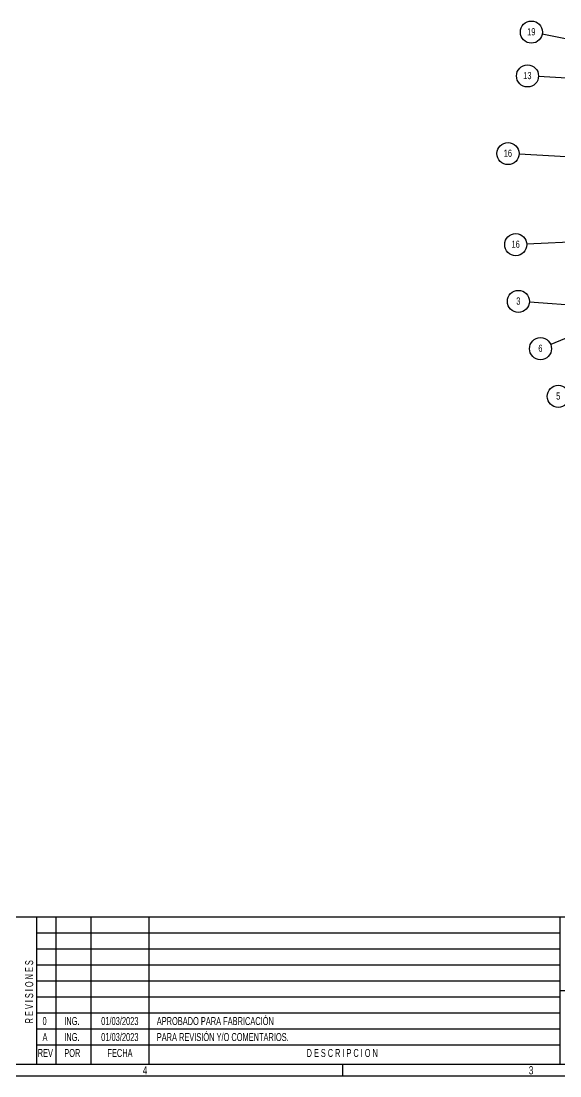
# Model space of a CAD drawing. Header units: millimetres. Extents: x 861 to 27901, y 673 to 17923.
# Drawn here: x 14947 to 19576, y 673 to 9724 of the extents above; entities that cross this region are included whole.
import ezdxf

# ---------------------------------------------------------------- set-up
doc = ezdxf.new("R2010")
doc.units = ezdxf.units.MM
doc.header["$LTSCALE"] = 33.3
doc.layers.add('CAPA_1', color=7, linetype='Continuous')
doc.layers.add('SLD-0_0', color=7, linetype='Continuous')
doc.styles.add('SLDTEXTSTYLE0', font='TXT', dxfattribs={"width": 0.75})
doc.styles.add('SLDTEXTSTYLE14', font='TXT', dxfattribs={"width": 0.638298})
doc.styles.add('SLDTEXTSTYLE15', font='TXT', dxfattribs={"width": 0.558511})
doc.styles.add('SLDTEXTSTYLE18', font='TXT', dxfattribs={"width": 0.572442})
doc.styles.add('SLDTEXTSTYLE19', font='TXT', dxfattribs={"width": 0.572788})
doc.dimstyles.new('SLDDIMSTYLE1', dxfattribs={"dimtxt": 0.18, "dimasz": 20.492308, "dimexe": 0, "dimexo": 0.0625, "dimgap": 0, "dimtad": 0, "dimtih": 1, "dimtoh": 1, "dimdec": 0, "dimrnd": 1e-09, "dimzin": 0, "dimdsep": 46, "dimtxsty": 'Standard', "dimblk1": 'DOT', "dimblk2": 'DOT', "dimsah": 1, "dimcen": 0.09, "dimadec": 0, "dimazin": 0, "dimtfac": 20.492308, "dimtdec": 0, "dimtofl": 0, "dimtmove": 0, "dimatfit": 3, "dimldrblk": 'DOT', "dimfxl": 1, "dimfrac": 2, "dimtolj": 1, "dimtzin": 0, "dimarcsym": 0})
doc.dimstyles.new('SLDDIMSTYLE2', dxfattribs={"dimtxt": 0.18, "dimasz": 66.6, "dimexe": 0, "dimexo": 0.0625, "dimgap": 0, "dimtad": 0, "dimtih": 1, "dimtoh": 1, "dimdec": 0, "dimrnd": 1e-09, "dimzin": 0, "dimdsep": 46, "dimtxsty": 'Standard', "dimsah": 1, "dimcen": 0.09, "dimadec": 0, "dimazin": 0, "dimtfac": 66.6, "dimtdec": 0, "dimtofl": 0, "dimtmove": 0, "dimatfit": 3, "dimfxl": 1, "dimfrac": 2, "dimtolj": 1, "dimtzin": 0, "dimarcsym": 0})

# ---------------------------------------------------------------- blocks, each defined once
blk = doc.blocks.new('SW_NOTE_0_105')
at = {"layer": 'CAPA_1', "color": 0}
blk.add_circle((-93, 18.5), 94.9, dxfattribs=at)
at = {"layer": 'CAPA_1', "color": 0, "insert": (-94.3, 52.6), "char_height": 61.67, "attachment_point": 2, "style": 'SLDTEXTSTYLE0'}
blk.add_mtext('19', dxfattribs=at)
blk = doc.blocks.new('SW_NOTE_0_107')
at = {"layer": 'CAPA_1', "color": 0}
blk.add_circle((-94.7, 5.2), 94.9, dxfattribs=at)
at = {"layer": 'CAPA_1', "color": 0, "insert": (-96, 39.3), "char_height": 61.67, "attachment_point": 2, "style": 'SLDTEXTSTYLE0'}
blk.add_mtext('16', dxfattribs=at)
blk = doc.blocks.new('SW_NOTE_0_108')
at = {"layer": 'CAPA_1', "color": 0}
blk.add_circle((-94.8, -4.2), 94.9, dxfattribs=at)
at = {"layer": 'CAPA_1', "color": 0, "insert": (-96, 29.9), "char_height": 61.67, "attachment_point": 2, "style": 'SLDTEXTSTYLE0'}
blk.add_mtext('16', dxfattribs=at)
blk = doc.blocks.new('_Dot')
at = {"color": 0, "linetype": 'ByBlock', "lineweight": -2}
blk.add_line((-0.5, 0), (-1, 0), dxfattribs=at)
at = {"color": 0, "linetype": 'ByBlock', "const_width": 0.5}
blk.add_lwpolyline([(-0.25, 0, 1), (0.25, 0, 1)], format="xyb", close=True, dxfattribs=at)
blk = doc.blocks.new('SW_NOTE_0_109')
at = {"layer": 'CAPA_1', "color": 0}
blk.add_circle((-94.6, 7.1), 94.9, dxfattribs=at)
at = {"layer": 'CAPA_1', "color": 0, "insert": (-95.2, 41.2), "char_height": 61.7, "attachment_point": 2, "style": 'SLDTEXTSTYLE0'}
blk.add_mtext('3', dxfattribs=at)
blk = doc.blocks.new('SW_NOTE_0_112')
at = {"layer": 'CAPA_1', "color": 0}
blk.add_circle((-94.7, 5.7), 94.9, dxfattribs=at)
at = {"layer": 'CAPA_1', "color": 0, "insert": (-95.9, 39.8), "char_height": 61.67, "attachment_point": 2, "style": 'SLDTEXTSTYLE0'}
blk.add_mtext('13', dxfattribs=at)
blk = doc.blocks.new('SW_NOTE_0_116')
at = {"layer": 'CAPA_1', "color": 0}
blk.add_circle((-81, -49.3), 94.9, dxfattribs=at)
at = {"layer": 'CAPA_1', "color": 0, "insert": (-81.6, -15.2), "char_height": 61.7, "attachment_point": 2, "style": 'SLDTEXTSTYLE0'}
blk.add_mtext('5', dxfattribs=at)
blk = doc.blocks.new('SW_NOTE_0_117')
at = {"layer": 'CAPA_1', "color": 0}
blk.add_circle((-87.6, -36.5), 94.9, dxfattribs=at)
at = {"layer": 'CAPA_1', "color": 0, "insert": (-88.2, -2.4), "char_height": 61.7, "attachment_point": 2, "style": 'SLDTEXTSTYLE0'}
blk.add_mtext('6', dxfattribs=at)

msp = doc.modelspace()

# ---------------------------------------------------------------- linework, layer by layer
at = {"layer": 'CAPA_1'}
for p, q in [((6222.12, 2038.5), (27800.81, 2038.5)), ((19575.42, 2038.5), (19575.42, 773.1)), ((19575.42, 1405.8), (22391.55, 1405.8)), ((961.01, 773.1), (27800.81, 773.1)), ((17710.91, 673.2), (17710.91, 773.1)), ((861.11, 673.2), (27900.71, 673.2))]:
    msp.add_line(p, q, dxfattribs=at)
at = {"layer": 'SLD-0_0', "color": 1, "lineweight": 25}
for p, q in [((15079.99, 2038.5), (15079.99, 773.1)), ((15246.49, 2038.5), (15246.49, 773.1)), ((15546.19, 2038.5), (15546.19, 773.1)), ((16045.69, 2038.5), (16045.69, 773.1)), ((19575.42, 1898.16), (15079.92, 1898.16)), ((19575.42, 1760.79), (15079.92, 1760.79)), ((19575.42, 1623.43), (15079.92, 1623.43)), ((19575.42, 1486.07), (15079.92, 1486.07)), ((19575.42, 1348.71), (15079.92, 1348.71)), ((19575.42, 1211.34), (15079.92, 1211.34)), ((19575.42, 1073.98), (15079.92, 1073.98)), ((19575.42, 936.62), (15079.92, 936.62))]:
    msp.add_line(p, q, dxfattribs=at)

# ---------------------------------------------------------------- block references
at = {"layer": 'CAPA_1'}
for name, p in [('SW_NOTE_0_105', (19423.79, 9610.99)), ('SW_NOTE_0_112', (19391.95, 9248.02)), ('SW_NOTE_0_107', (19224.55, 8582.51)), ('SW_NOTE_0_108', (19291.56, 7810.57)), ('SW_NOTE_0_109', (19313.72, 7311.86)), ('SW_NOTE_0_117', (19496.44, 6949.86)), ('SW_NOTE_0_116', (19642.45, 6553.42))]:
    msp.add_blockref(name, p, dxfattribs=at)

# ---------------------------------------------------------------- texts
at = {"layer": 'CAPA_1', "char_height": 70.48, "attachment_point": 1, "style": 'SLDTEXTSTYLE0'}
for s, insert in [('4', (15993.05, 756.62)), ('3', (19308.06, 756.62))]:
    msp.add_mtext(s, dxfattribs=dict(at, insert=insert))
at = {"layer": 'SLD-0_0', "insert": (14982.57, 1124.06), "char_height": 68.6813, "attachment_point": 1, "rotation": 90, "style": 'SLDTEXTSTYLE19'}
msp.add_mtext('R E V I S I O N E S', dxfattribs=at)
at = {"layer": 'SLD-0_0', "attachment_point": 1}
for s, insert, char_height, style in [('0', (15131.68, 1178.3), 68.68, 'SLDTEXTSTYLE14'), ('ING.', (15318.42, 1178.3), 68.681, 'SLDTEXTSTYLE14'), ('01/03/2023', (15635.23, 1178.3), 68.681, 'SLDTEXTSTYLE15'), ('APROBADO PARA FABRICACIÓN', (16113, 1178.3), 68.6813, 'SLDTEXTSTYLE14'), ('A', (15131.68, 1040.94), 68.68, 'SLDTEXTSTYLE14'), ('ING.', (15318.42, 1040.94), 68.681, 'SLDTEXTSTYLE14'), ('01/03/2023', (15635.23, 1040.94), 68.681, 'SLDTEXTSTYLE15'), ('PARA REVISIÓN Y/O COMENTARIOS.', (16113, 1040.94), 68.6813, 'SLDTEXTSTYLE14'), ('POR', (15318.42, 904.25), 68.681, 'SLDTEXTSTYLE14'), ('FECHA', (15688.98, 904.25), 68.681, 'SLDTEXTSTYLE14'), ('D E S C R I P C I O N', (17400.24, 904.25), 68.6813, 'SLDTEXTSTYLE18'), ('REV', (15090.47, 904.25), 68.681, 'SLDTEXTSTYLE14')]:
    msp.add_mtext(s, dxfattribs=dict(at, insert=insert, char_height=char_height, style=style))

# ---------------------------------------------------------------- leaders
at = {"layer": 'CAPA_1'}
for points, dimstyle in [([(20390.02, 9419.16), (19423.79, 9610.99)], 'SLDDIMSTYLE2'), ([(20105.06, 9205.43), (19391.95, 9248.02)], 'SLDDIMSTYLE1'), ([(20313.26, 8523.2), (19224.55, 8582.51)], 'SLDDIMSTYLE2'), ([(21269.07, 7899), (19291.56, 7810.57)], 'SLDDIMSTYLE1'), ([(20617.13, 7416.81), (19496.44, 6949.86)], 'SLDDIMSTYLE2'), ([(19897.72, 7268.23), (19313.72, 7311.86)], 'SLDDIMSTYLE2')]:
    msp.add_leader(points, dimstyle=dimstyle, dxfattribs=at)

doc.saveas('drawing.dxf')
